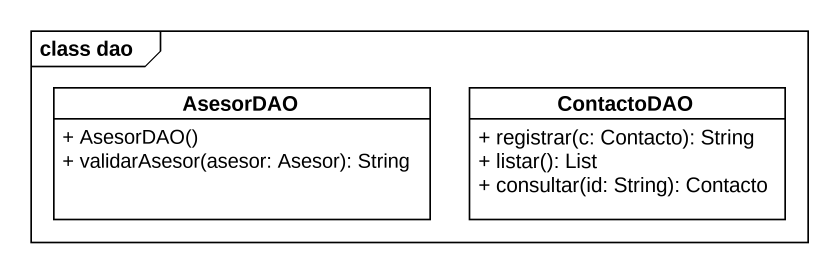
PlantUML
@startuml
mainframe class dao
hide circle
hide empty members
skinparam classAttributeIconSize 0
class AsesorDAO {
  + AsesorDAO()
  + validarAsesor(asesor: Asesor): String
}
class ContactoDAO {
  + registrar(c: Contacto): String
  + listar(): List
  + consultar(id: String): Contacto
}
@enduml
